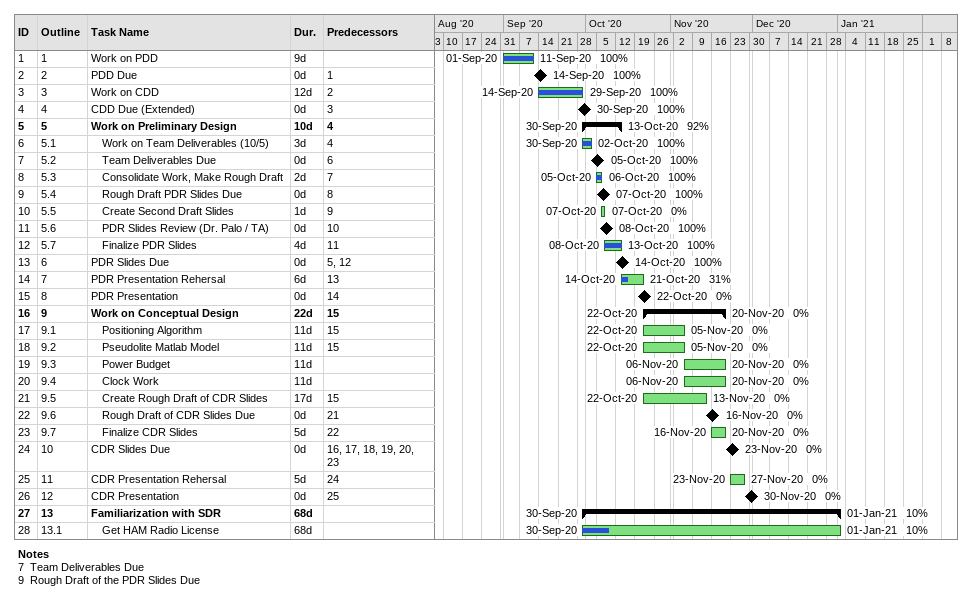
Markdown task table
| ID | WBS | Task | Duration | Start | Finish | Predecessors | % complete |
|---|---|---|---|---|---|---|---|
| 1 | 1 | Work on PDD | 9d | 2020-09-01 | 2020-09-11 |  | 100 |
| 2 | 2 | PDD Due | 0d | 2020-09-14 | 2020-09-14 | 1 | 100 |
| 3 | 3 | Work on CDD | 12d | 2020-09-14 | 2020-09-29 | 2 | 100 |
| 4 | 4 | CDD Due (Extended) | 0d | 2020-09-30 | 2020-09-30 | 3 | 100 |
| 5 | 5 | **Work on Preliminary Design** | 10d | 2020-09-30 | 2020-10-13 | 4 | 92 |
| 6 | 5.1 | Work on Team Deliverables (10/5) | 3d | 2020-09-30 | 2020-10-02 | 4 | 100 |
| 7 | 5.2 | Team Deliverables Due | 0d | 2020-10-05 | 2020-10-05 | 6 | 100 |
| 8 | 5.3 | Consolidate Work, Make Rough Draft | 2d | 2020-10-05 | 2020-10-06 | 7 | 100 |
| 9 | 5.4 | Rough Draft PDR Slides Due | 0d | 2020-10-07 | 2020-10-07 | 8 | 100 |
| 10 | 5.5 | Create Second Draft Slides | 1d | 2020-10-07 | 2020-10-07 | 9 | 0 |
| 11 | 5.6 | PDR Slides Review (Dr. Palo / TA) | 0d | 2020-10-08 | 2020-10-08 | 10 | 100 |
| 12 | 5.7 | Finalize PDR Slides | 4d | 2020-10-08 | 2020-10-13 | 11 | 100 |
| 13 | 6 | PDR Slides Due | 0d | 2020-10-14 | 2020-10-14 | 5, 12 | 100 |
| 14 | 7 | PDR Presentation Rehersal | 6d | 2020-10-14 | 2020-10-21 | 13 | 31 |
| 15 | 8 | PDR Presentation | 0d | 2020-10-22 | 2020-10-22 | 14 | 0 |
| 16 | 9 | **Work on Conceptual Design** | 22d | 2020-10-22 | 2020-11-20 | 15 | 0 |
| 17 | 9.1 | Positioning Algorithm | 11d | 2020-10-22 | 2020-11-05 | 15 | 0 |
| 18 | 9.2 | Pseudolite Matlab Model | 11d | 2020-10-22 | 2020-11-05 | 15 | 0 |
| 19 | 9.3 | Power Budget | 11d | 2020-11-06 | 2020-11-20 |  | 0 |
| 20 | 9.4 | Clock Work | 11d | 2020-11-06 | 2020-11-20 |  | 0 |
| 21 | 9.5 | Create Rough Draft of CDR Slides | 17d | 2020-10-22 | 2020-11-13 | 15 | 0 |
| 22 | 9.6 | Rough Draft of CDR Slides Due | 0d | 2020-11-16 | 2020-11-16 | 21 | 0 |
| 23 | 9.7 | Finalize CDR Slides | 5d | 2020-11-16 | 2020-11-20 | 22 | 0 |
| 24 | 10 | CDR Slides Due | 0d | 2020-11-23 | 2020-11-23 | 16, 17, 18, 19, 20, 23 | 0 |
| 25 | 11 | CDR Presentation Rehersal | 5d | 2020-11-23 | 2020-11-27 | 24 | 0 |
| 26 | 12 | CDR Presentation | 0d | 2020-11-30 | 2020-11-30 | 25 | 0 |
| 27 | 13 | **Familiarization with SDR** | 68d | 2020-09-30 | 2021-01-01 |  | 10 |
| 28 | 13.1 | Get HAM Radio License | 68d | 2020-09-30 | 2021-01-01 |  | 10 |

Notes
- 7: Team Deliverables Due
- 9: Rough Draft of the PDR Slides Due
